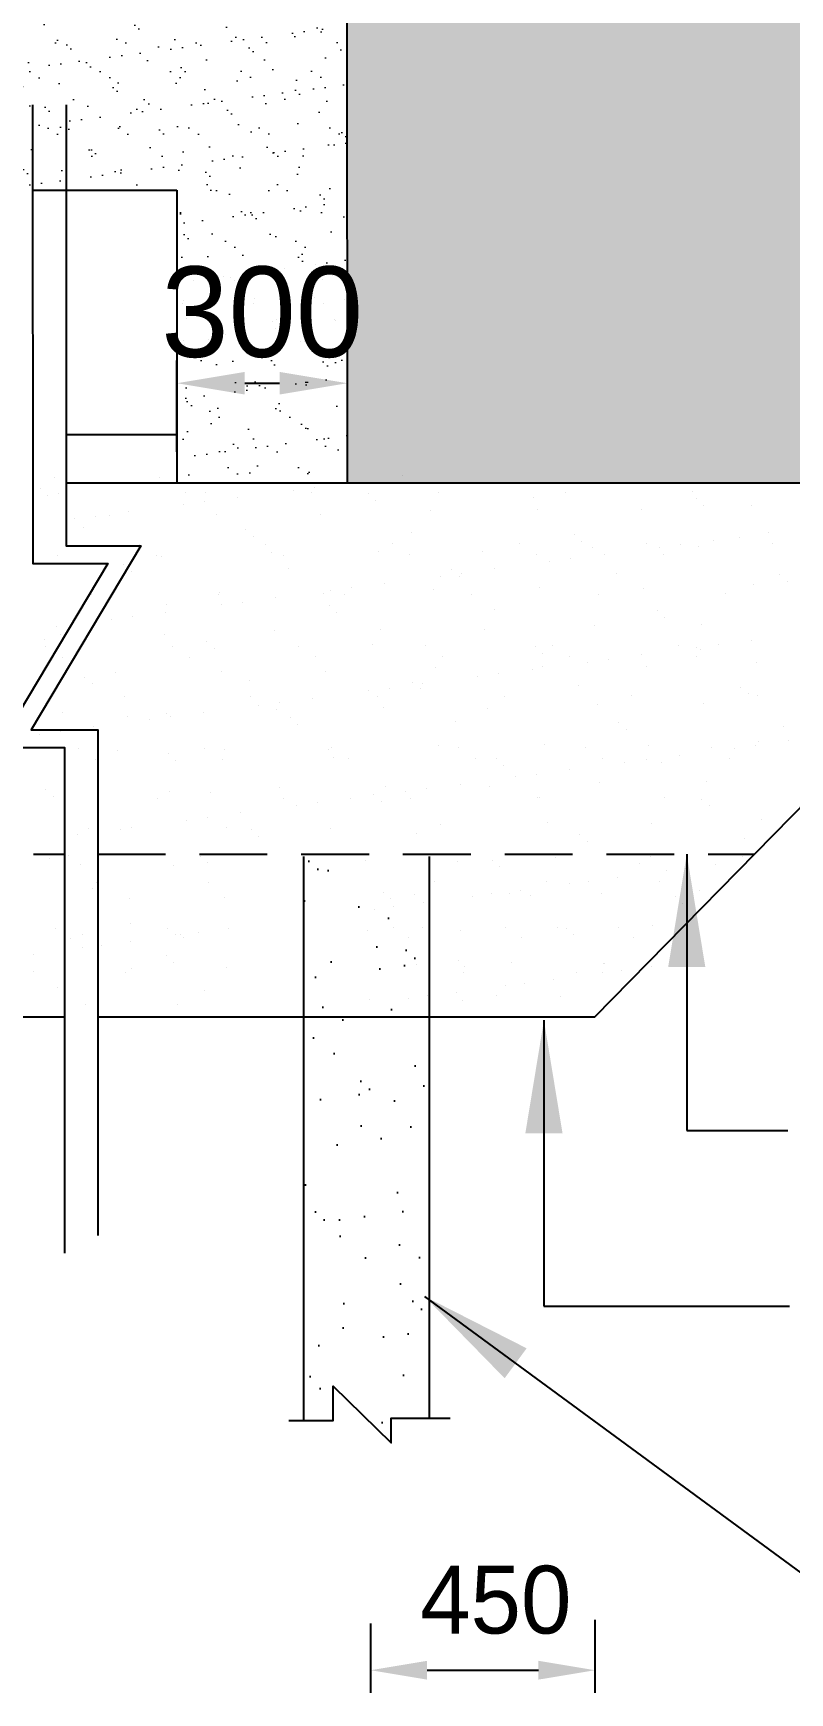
# Model space of a CAD drawing. Extents: x -1206532 to 786809, y -4288605 to 172932.
# Drawn here: x 429785 to 433131, y -4230843 to -4223499 of the extents above; entities that cross this region are included whole.
import ezdxf

# ---------------------------------------------------------------- set-up
doc = ezdxf.new("R2010")
doc.units = 0
doc.header["$LTSCALE"] = 300
doc.header["$MEASUREMENT"] = 0
doc.linetypes.add('DASHED', pattern=[0.75, 0.5, -0.25])
doc.layers.get('DEFPOINTS').update_dxf_attribs({"linetype": 'CONTINUOUS'})
doc.layers.add('LINE', color=7, linetype='CONTINUOUS')
doc.dimstyles.new('3', dxfattribs={"dimtxt": 225, "dimasz": 350, "dimexe": 100, "dimexo": 25, "dimgap": 9, "dimtad": 0, "dimdec": 0, "dimzin": 0, "dimdsep": 46, "dimtxsty": 'Standard', "dimcen": 0, "dimclrd": 5, "dimclre": 6, "dimclrt": 1, "dimadec": 0, "dimazin": 0, "dimtfac": 1, "dimtdec": 0, "dimtofl": 0, "dimtmove": 2, "dimatfit": 3, "dimfxl": 1, "dimtolj": 1, "dimtzin": 0, "dimarcsym": 0})

# ---------------------------------------------------------------- blocks, each defined once
blk = doc.blocks.new('*D511')
at = {"layer": 'DEFPOINTS', "color": 0, "lineweight": 30}
for p in [(431277.2, -4230510.7), (432269.6, -4230495.1), (432269.6, -4230742.7)]:
    blk.add_point(p, dxfattribs=at)
at = {"layer": 'LINE', "color": 0, "lineweight": -2}
for p, q in [((432269.6, -4230520.1), (432269.6, -4230842.7)), ((431277.2, -4230535.7), (431277.2, -4230842.7)), ((431527.2, -4230742.7), (432019.6, -4230742.7))]:
    blk.add_line(p, q, dxfattribs=at)
at = {"layer": 'LINE', "color": 0, "lineweight": 30}
for points in [[(431527.2, -4230701), (431527.2, -4230784.3), (431277.2, -4230742.7)], [(432019.6, -4230701), (432019.6, -4230784.3), (432269.6, -4230742.7)]]:
    blk.add_solid(points, dxfattribs=at)
at = {"layer": 'LINE', "color": 0, "insert": (431830.8, -4230432.5), "char_height": 300, "attachment_point": 5}
blk.add_mtext('\\A1;450', dxfattribs=at)
blk = doc.blocks.new('*D134')
at = {"layer": 'DEFPOINTS', "color": 0, "lineweight": 30}
for p in [(431174.8, -4225048.2), (430420.7, -4225376.8), (431174.8, -4225376.2)]:
    blk.add_point(p, dxfattribs=at)
at = {"layer": 'LINE', "color": 0, "lineweight": -2}
for p, q in [((430420.7, -4225351.8), (430420.7, -4224948.2)), ((431174.8, -4225351.2), (431174.8, -4224948.2)), ((430720.7, -4225048.2), (430874.8, -4225048.2))]:
    blk.add_line(p, q, dxfattribs=at)
at = {"layer": 'LINE', "color": 0, "lineweight": 30}
for points in [[(430720.7, -4224998.2), (430720.7, -4225098.2), (430420.7, -4225048.2)], [(430874.8, -4224998.2), (430874.8, -4225098.2), (431174.8, -4225048.2)]]:
    blk.add_solid(points, dxfattribs=at)
at = {"layer": 'LINE', "color": 0, "insert": (430797.8, -4224734.7), "char_height": 400, "attachment_point": 5}
blk.add_mtext('\\A1;300', dxfattribs=at)

msp = doc.modelspace()

# ---------------------------------------------------------------- hatches: boundary and pattern name
at = {"layer": 'LINE', "lineweight": 13}
h = msp.add_hatch(dxfattribs=at)
h.set_pattern_fill('AR-SAND', color=256, scale=100, style=0)
h.set_pattern_definition([(37.5, (-395535.27, -3706767.21), (-6.299336, 192.682377), [0, -152, 0, -170, 0, -162.5]), (7.5, (-395535.27, -3706767.2), (176.97767, 282.214607), [0, -82, 0, -137, 0, -52.5]), (327.5, (-395658.27, -3706767.21), (311.414186, 0.565905), [0, -50, 0, -180, 0, -235]), (317.5, (-395658.27, -3706767.2), (300.61266, 87.76756), [0, -25, 0, -118, 0, -135])])
h.paths.add_polyline_path([(431170.546, -4220126.595), (428352.81, -4220128.84), (428154.875, -4220324.962), (427971.418, -4220129.144), (426606.936, -4220130.231), (426882.744, -4223527.154), (426994.604, -4223711.816), (427642.736, -4223711.816), (427286.263, -4224193.294), (429782.301, -4224193.294), (429930.041, -4224193.294), (430420.709, -4224193.294), (430420.709, -4225489.294), (431174.819, -4225489.294)])
at = {"layer": 'LINE'}
h = msp.add_hatch(dxfattribs=at)
h.set_pattern_fill('AR-CONC', color=256, scale=50, style=0)
h.set_pattern_definition([(50, (-395535.27, -3706767.2), (358.63009, -31.37607), [37.5, -412.5]), (355, (-395535.27, -3706767.2), (-69.37567, 376.09607), [30, -330]), (100.4514, (-395505.4, -3706769.82), (289.25469, 344.71977), [31.8701, -350.57106]), (46.1842, (-395535.27, -3706667.2), (533.62052, -82.7595), [56.25, -618.75]), (96.6356, (-395490.8, -3706674.1), (467.33135, 487.05894), [47.80514, -525.8565]), (351.1842, (-395535.3, -3706667.2), (467.33097, 487.0593), [45, -495]), (21, (-395485.27, -3706692.2), (298.45353, -201.309445), [37.5, -412.5]), (326, (-395485.27, -3706692.2), (121.65767, 362.57502), [30, -330]), (71.4514, (-395460.4, -3706709), (420.11131, 161.26525), [31.8701, -350.57106]), (37.5, (-395535.27, -3706767.21), (6.079928, 166.446927), [0, -326, 0, -335, 0, -331.25]), (7.5, (-395535.27, -3706767.2), (131.53477, 197.205856), [0, -191, 0, -318.5, 0, -126.25]), (327.5, (-395646.77, -3706767.21), (266.911218, -11.277436), [0, -125, 0, -390, 0, -517.5]), (317.5, (-395696.77, -3706767.2), (291.593085, 50.05249), [0, -162.5, 0, -259, 0, -367.5])])
h.paths.add_polyline_path([(439846.59, -4220119.683), (431170.546, -4220126.595), (431174.819, -4225489.294), (434584.746, -4225489.294)])
h = msp.add_hatch(dxfattribs=at)
h.set_pattern_fill('AR-SAND', color=256, scale=210, style=0)
h.set_pattern_definition([(37.5, (36019.67, -3836004.46), (-13.2286, 404.633), [0, -319.2, 0, -357, 0, -341.25]), (7.5, (36019.67, -3836004.46), (371.6531, 592.65067), [0, -172.2, 0, -287.7, 0, -110.25]), (327.5, (35761.37, -3836004.46), (653.9698, 1.1884), [0, -105, 0, -378, 0, -493.5]), (317.5, (35761.37, -3836004.46), (631.2866, 184.31187), [0, -52.5, 0, -247.8, 0, -283.5])])
h.paths.add_polyline_path([(430980.224, -4229638.293), (431111.226, -4229638.293), (431111.226, -4229485.777), (431367.687, -4229735.901), (431367.687, -4229627.556), (431536.516, -4229627.556), (431536.516, -4227862.879), (430980.224, -4227862.879)])
h.paths.add_polyline_path([(431536.516, -4227142.879), (430980.224, -4227142.879), (430980.224, -4227862.879), (431536.516, -4227862.879)])

# ---------------------------------------------------------------- linework, layer by layer
for p, q in [((431174.819, -4225489.485), (431170.546, -4220126.595)), ((432269.629, -4227851.827), (439846.59, -4220119.683)), ((429782.301, -4224193.294), (429930.041, -4224193.294)), ((429930.041, -4224193.294), (430420.709, -4224193.294)), ((430420.709, -4224193.294), (430420.709, -4225489.294)), ((429930.041, -4225275.789), (430420.709, -4225275.789)), ((431419.309, -4225457.297), (431419.309, -4225457.297)), ((429815.769, -4225514.061), (429815.769, -4225514.061)), ((429880.97, -4225465.244), (429880.97, -4225465.244)), ((429930.041, -4225489.294), (434584.746, -4225489.294)), ((430341.426, -4225467.452), (430341.426, -4225467.452)), ((430546.647, -4225529.977), (430546.647, -4225529.977)), ((430934.79, -4225521.085), (430934.79, -4225521.085)), ((431017.854, -4225532.148), (431017.854, -4225532.148)), ((431028.482, -4225508.75), (431028.482, -4225508.75)), ((431174.819, -4225489.485), (431174.819, -4225489.485)), ((431578.4, -4225531.13), (431578.4, -4225531.13)), ((432138.945, -4225530.111), (432138.945, -4225530.111)), ((432699.491, -4225529.092), (432699.491, -4225529.092)), ((429848.947, -4225544.463), (429848.947, -4225544.463)), ((429896.763, -4225534.186), (429896.763, -4225534.186)), ((430450.271, -4225584.873), (430450.271, -4225584.873)), ((430457.309, -4225533.167), (430457.309, -4225533.167)), ((430543.962, -4225572.539), (430543.962, -4225572.539)), ((430690.3, -4225553.273), (430690.3, -4225553.273)), ((431266.908, -4225536.163), (431266.908, -4225536.163)), ((431300.086, -4225566.565), (431300.086, -4225566.565)), ((431997.786, -4225552.079), (431997.786, -4225552.079)), ((432718.047, -4225558.266), (432718.047, -4225558.266)), ((432751.225, -4225588.667), (432751.225, -4225588.667)), ((432959.931, -4225591.376), (432959.931, -4225591.376)), ((429965.752, -4225648.661), (429965.752, -4225648.661)), ((430059.443, -4225636.327), (430059.443, -4225636.327)), ((430124.365, -4225634.009), (430124.365, -4225634.009)), ((430205.781, -4225617.061), (430205.781, -4225617.061)), ((430595.531, -4225628), (430595.531, -4225628)), ((431055.987, -4225630.208), (431055.987, -4225630.208)), ((431542.148, -4225612.693), (431542.148, -4225612.693)), ((432013.314, -4225606.683), (432013.314, -4225606.683)), ((432473.771, -4225608.891), (432473.771, -4225608.891)), ((430005.544, -4225687.958), (430005.544, -4225687.958)), ((430725.805, -4225694.145), (430725.805, -4225694.145)), ((430758.983, -4225724.547), (430758.983, -4225724.547)), ((431456.683, -4225710.06), (431456.683, -4225710.06)), ((432176.945, -4225716.247), (432176.945, -4225716.247)), ((432210.122, -4225746.649), (432210.122, -4225746.649)), ((432794.335, -4225742.318), (432794.335, -4225742.318)), ((432907.823, -4225732.163), (432907.823, -4225732.163)), ((433038.826, -4225710.131), (433038.826, -4225710.131)), ((429892.309, -4225812.072), (429892.309, -4225812.072)), ((430253.518, -4225761.463), (430253.518, -4225761.463)), ((430329.423, -4225809.82), (430329.423, -4225809.82)), ((430352.765, -4225814.281), (430352.765, -4225814.281)), ((430814.063, -4225760.445), (430814.063, -4225760.445)), ((430838.926, -4225796.765), (430838.926, -4225796.765)), ((430889.968, -4225808.802), (430889.968, -4225808.802)), ((431310.092, -4225790.755), (431310.092, -4225790.755)), ((431374.609, -4225759.426), (431374.609, -4225759.426)), ((431450.514, -4225807.783), (431450.514, -4225807.783)), ((431770.548, -4225792.964), (431770.548, -4225792.964)), ((431935.154, -4225758.407), (431935.154, -4225758.407)), ((432011.059, -4225806.764), (432011.059, -4225806.764)), ((432163.479, -4225825.372), (432163.479, -4225825.372)), ((432256.709, -4225775.448), (432256.709, -4225775.448)), ((432309.816, -4225806.107), (432309.816, -4225806.107)), ((432495.7, -4225757.389), (432495.7, -4225757.389)), ((432554.307, -4225773.919), (432554.307, -4225773.919)), ((432571.605, -4225805.746), (432571.605, -4225805.746)), ((432647.998, -4225761.584), (432647.998, -4225761.584)), ((432727.875, -4225769.438), (432727.875, -4225769.438)), ((433056.245, -4225756.37), (433056.245, -4225756.37)), ((430184.703, -4225852.127), (430184.703, -4225852.127)), ((430217.88, -4225882.528), (430217.88, -4225882.528)), ((430915.581, -4225868.042), (430915.581, -4225868.042)), ((431635.842, -4225874.229), (431635.842, -4225874.229)), ((431678.96, -4225889.16), (431678.96, -4225889.16)), ((431825.297, -4225869.895), (431825.297, -4225869.895)), ((432069.787, -4225837.707), (432069.787, -4225837.707)), ((432366.72, -4225890.144), (432366.72, -4225890.144)), ((433086.981, -4225896.331), (433086.981, -4225896.331)), ((431585.268, -4225901.495), (431585.268, -4225901.495)), ((432971.27, -4225938.204), (432971.27, -4225938.204)), ((433120.158, -4225926.732), (433120.158, -4225926.732)), ((430042.136, -4225984.924), (430042.136, -4225984.924)), ((430135.703, -4225980.838), (430135.703, -4225980.838)), ((430374.478, -4226026.024), (430374.478, -4226026.024)), ((430602.682, -4225983.905), (430602.682, -4225983.905)), ((430606.87, -4225974.828), (430606.87, -4225974.828)), ((430616.23, -4226029.071), (430616.23, -4226029.071)), ((430709.922, -4226016.737), (430709.922, -4226016.737)), ((430856.259, -4225997.471), (430856.259, -4225997.471)), ((431067.326, -4225977.036), (431067.326, -4225977.036)), ((432844.864, -4225979.831), (432844.864, -4225979.831)), ((430131.711, -4226092.86), (430131.711, -4226092.86)), ((430225.403, -4226080.525), (430225.403, -4226080.525)), ((430371.74, -4226061.259), (430371.74, -4226061.259)), ((429833.375, -4226184.005), (429833.375, -4226184.005)), ((429887.221, -4226125.047), (429887.221, -4226125.047)), ((429903.648, -4226158.9), (429903.648, -4226158.9)), ((430364.104, -4226161.109), (430364.104, -4226161.109)), ((430553.636, -4226190.192), (430553.636, -4226190.192)), ((430850.265, -4226143.593), (430850.265, -4226143.593)), ((432960.295, -4226186.517), (432960.295, -4226186.517)), ((429838.345, -4226213.22), (429838.345, -4226213.22)), ((429914.25, -4226261.577), (429914.25, -4226261.577)), ((430398.891, -4226212.202), (430398.891, -4226212.202)), ((430474.796, -4226260.559), (430474.796, -4226260.559)), ((430586.814, -4226220.594), (430586.814, -4226220.594)), ((430959.436, -4226211.183), (430959.436, -4226211.183)), ((431035.341, -4226259.54), (431035.341, -4226259.54)), ((432813.957, -4226205.782), (432813.957, -4226205.782)), ((430147.042, -4226327.666), (430147.042, -4226327.666)), ((430618.209, -4226321.656), (430618.209, -4226321.656)), ((431078.665, -4226323.864), (431078.665, -4226323.864)), ((432982.609, -4226285.032), (432982.609, -4226285.032)), ((430012.533, -4226348.174), (430012.533, -4226348.174)), ((430045.711, -4226378.575), (430045.711, -4226378.575)), ((430743.411, -4226364.089), (430743.411, -4226364.089)), ((432914.812, -4226392.378), (432914.812, -4226392.378)), ((430187.509, -4226435.662), (430187.509, -4226435.662)), ((430748.055, -4226434.644), (430748.055, -4226434.644)), ((430782.189, -4226473.27), (430782.189, -4226473.27)), ((430875.881, -4226460.935), (430875.881, -4226460.935)), ((431022.218, -4226441.669), (431022.218, -4226441.669)), ((432947.989, -4226422.779), (432947.989, -4226422.779)), ((432990.237, -4226430.569), (432990.237, -4226430.569)), ((429914.986, -4226505.729), (429914.986, -4226505.729)), ((430202.309, -4226522.071), (430202.309, -4226522.071)), ((430297.67, -4226537.058), (430297.67, -4226537.058)), ((430375.443, -4226507.937), (430375.443, -4226507.937)), ((430391.362, -4226524.723), (430391.362, -4226524.723)), ((430537.699, -4226505.457), (430537.699, -4226505.457)), ((430861.603, -4226490.422), (430861.603, -4226490.422)), ((430922.57, -4226528.257), (430922.57, -4226528.257)), ((430955.747, -4226558.659), (430955.747, -4226558.659)), ((429813.151, -4226600.846), (429813.151, -4226600.846)), ((429906.843, -4226588.511), (429906.843, -4226588.511)), ((430053.18, -4226569.245), (430053.18, -4226569.245)), ((432993.948, -4226631.86), (432993.948, -4226631.86)), ((433104.587, -4226566.275), (433104.587, -4226566.275)), ((433126.254, -4226630.715), (433126.254, -4226630.715)), ((429983.718, -4226663.959), (429983.718, -4226663.959)), ((430158.381, -4226674.494), (430158.381, -4226674.494)), ((430381.467, -4226686.239), (430381.467, -4226686.239)), ((430544.264, -4226662.94), (430544.264, -4226662.94)), ((430629.547, -4226668.484), (430629.547, -4226668.484)), ((431090.004, -4226670.693), (431090.004, -4226670.693)), ((431104.809, -4226661.922), (431104.809, -4226661.922)), ((431112.345, -4226702.154), (431112.345, -4226702.154)), ((431576.164, -4226653.177), (431576.164, -4226653.177)), ((431665.355, -4226660.903), (431665.355, -4226660.903)), ((432047.331, -4226647.167), (432047.331, -4226647.167)), ((432225.9, -4226659.884), (432225.9, -4226659.884)), ((432507.787, -4226649.376), (432507.787, -4226649.376)), ((432641.735, -4226694.503), (432641.735, -4226694.503)), ((432786.446, -4226658.866), (432786.446, -4226658.866)), ((432886.225, -4226662.315), (432886.225, -4226662.315)), ((432979.917, -4226649.98), (432979.917, -4226649.98)), ((430059.623, -4226712.316), (430059.623, -4226712.316)), ((430414.644, -4226716.64), (430414.644, -4226716.64)), ((430620.169, -4226711.297), (430620.169, -4226711.297)), ((431180.715, -4226710.279), (431180.715, -4226710.279)), ((431741.26, -4226709.26), (431741.26, -4226709.26)), ((431832.606, -4226708.341), (431832.606, -4226708.341)), ((431865.784, -4226738.743), (431865.784, -4226738.743)), ((432010.879, -4226777.557), (432010.879, -4226777.557)), ((432157.216, -4226758.291), (432157.216, -4226758.291)), ((432301.806, -4226708.241), (432301.806, -4226708.241)), ((432401.706, -4226726.103), (432401.706, -4226726.103)), ((432495.398, -4226713.769), (432495.398, -4226713.769)), ((432563.484, -4226724.256), (432563.484, -4226724.256)), ((432862.351, -4226707.223), (432862.351, -4226707.223)), ((429840.364, -4226844.221), (429840.364, -4226844.221)), ((429926.325, -4226852.557), (429926.325, -4226852.557)), ((430872.942, -4226837.25), (430872.942, -4226837.25)), ((431344.109, -4226831.24), (431344.109, -4226831.24)), ((431432.668, -4226853.68), (431432.668, -4226853.68)), ((431526.359, -4226841.345), (431526.359, -4226841.345)), ((431672.697, -4226822.079), (431672.697, -4226822.079)), ((431804.565, -4226833.448), (431804.565, -4226833.448)), ((431917.187, -4226789.891), (431917.187, -4226789.891)), ((432290.725, -4226815.933), (432290.725, -4226815.933)), ((432761.892, -4226809.923), (432761.892, -4226809.923)), ((429873.542, -4226874.622), (429873.542, -4226874.622)), ((430332.882, -4226886.401), (430332.882, -4226886.401)), ((430386.781, -4226854.765), (430386.781, -4226854.765)), ((430571.242, -4226860.136), (430571.242, -4226860.136)), ((430893.428, -4226885.382), (430893.428, -4226885.382)), ((430948.149, -4226917.468), (430948.149, -4226917.468)), ((431041.84, -4226905.133), (431041.84, -4226905.133)), ((431188.178, -4226885.867), (431188.178, -4226885.867)), ((431291.503, -4226866.323), (431291.503, -4226866.323)), ((431324.681, -4226896.724), (431324.681, -4226896.724)), ((431453.973, -4226884.364), (431453.973, -4226884.364)), ((432014.519, -4226883.345), (432014.519, -4226883.345)), ((432022.381, -4226882.238), (432022.381, -4226882.238)), ((432575.064, -4226882.326), (432575.064, -4226882.326)), ((432742.643, -4226888.425), (432742.643, -4226888.425)), ((432775.82, -4226918.826), (432775.82, -4226918.826)), ((430463.63, -4226981.256), (430463.63, -4226981.256)), ((430557.321, -4226968.921), (430557.321, -4226968.921)), ((430703.658, -4226949.655), (430703.658, -4226949.655)), ((431587.503, -4227000.006), (431587.503, -4227000.006)), ((432058.67, -4226993.996), (432058.67, -4226993.996)), ((432519.126, -4226996.204), (432519.126, -4226996.204)), ((433005.287, -4226978.689), (433005.287, -4226978.689)), ((429979.111, -4227045.044), (429979.111, -4227045.044)), ((430030.139, -4227018.117), (430030.139, -4227018.117)), ((430072.802, -4227032.709), (430072.802, -4227032.709)), ((430169.72, -4227021.322), (430169.72, -4227021.322)), ((430219.139, -4227013.444), (430219.139, -4227013.444)), ((430640.886, -4227015.313), (430640.886, -4227015.313)), ((430750.401, -4227024.304), (430750.401, -4227024.304)), ((431101.342, -4227017.521), (431101.342, -4227017.521)), ((431481.279, -4227040.22), (431481.279, -4227040.22)), ((432201.54, -4227046.406), (432201.54, -4227046.406)), ((432932.418, -4227062.322), (432932.418, -4227062.322)), ((429886.856, -4227136.052), (429886.856, -4227136.052)), ((429939.599, -4227139.637), (429939.599, -4227139.637)), ((430527.088, -4227141.552), (430527.088, -4227141.552)), ((430980.224, -4227142.879), (430980.224, -4229638.293)), ((431536.516, -4227142.879), (431536.516, -4229627.556)), ((432095.77, -4227146.804), (432095.77, -4227146.804)), ((432234.717, -4227076.808), (432234.717, -4227076.808)), ((432514.585, -4227141.462), (432514.585, -4227141.462)), ((432923.879, -4227143.425), (432923.879, -4227143.425)), ((429856.317, -4227150.601), (429856.317, -4227150.601)), ((429994.081, -4227179.358), (429994.081, -4227179.358)), ((430403.375, -4227181.322), (430403.375, -4227181.322)), ((430556.579, -4227168.575), (430556.579, -4227168.575)), ((431254.333, -4227160.41), (431254.333, -4227160.41)), ((431663.627, -4227162.373), (431663.627, -4227162.373)), ((431816.989, -4227161.198), (431816.989, -4227161.198)), ((431846.48, -4227188.222), (431846.48, -4227188.222)), ((432466.659, -4227175.345), (432466.659, -4227175.345)), ((432587.938, -4227205.241), (432587.938, -4227205.241)), ((432671.22, -4227194.277), (432671.22, -4227194.277)), ((432801.297, -4227177.152), (432801.297, -4227177.152)), ((430046.108, -4227281.98), (430046.108, -4227281.98)), ((430063.861, -4227257.095), (430063.861, -4227257.095)), ((430562.123, -4227256.189), (430562.123, -4227256.189)), ((431558.649, -4227254.378), (431558.649, -4227254.378)), ((431939.93, -4227290.553), (431939.93, -4227290.553)), ((432056.912, -4227253.473), (432056.912, -4227253.473)), ((432157.255, -4227261.941), (432157.255, -4227261.941)), ((432240.536, -4227250.977), (432240.536, -4227250.977)), ((432370.614, -4227233.852), (432370.614, -4227233.852)), ((432555.174, -4227252.567), (432555.174, -4227252.567)), ((432730.935, -4227291.476), (432730.935, -4227291.476)), ((430075.599, -4227309.003), (430075.599, -4227309.003)), ((430210.432, -4227329.372), (430210.432, -4227329.372)), ((430629.246, -4227324.03), (430629.246, -4227324.03)), ((431336.009, -4227301.626), (431336.009, -4227301.626)), ((431365.5, -4227328.65), (431365.5, -4227328.65)), ((431379.169, -4227364.378), (431379.169, -4227364.378)), ((431470.684, -4227310.424), (431470.684, -4227310.424)), ((431509.246, -4227347.253), (431509.246, -4227347.253)), ((431726.571, -4227318.642), (431726.571, -4227318.642)), ((431809.852, -4227307.678), (431809.852, -4227307.678)), ((431889.498, -4227305.082), (431889.498, -4227305.082)), ((431985.678, -4227315.773), (431985.678, -4227315.773)), ((432298.793, -4227307.045), (432298.793, -4227307.045)), ((432625.911, -4227321.272), (432625.911, -4227321.272)), ((432655.402, -4227348.296), (432655.402, -4227348.296)), ((430214.797, -4227436.555), (430214.797, -4227436.555)), ((431295.887, -4227375.343), (431295.887, -4227375.343)), ((429882.713, -4227460.025), (429882.713, -4227460.025)), ((429950.185, -4227503.009), (429950.185, -4227503.009)), ((430004.16, -4227487.65), (430004.16, -4227487.65)), ((430380.976, -4227459.119), (430380.976, -4227459.119)), ((430413.454, -4227489.613), (430413.454, -4227489.613)), ((430434.52, -4227488.744), (430434.52, -4227488.744)), ((430448.447, -4227502.103), (430448.447, -4227502.103)), ((430517.802, -4227477.779), (430517.802, -4227477.779)), ((430647.879, -4227460.654), (430647.879, -4227460.654)), ((431264.412, -4227468.702), (431264.412, -4227468.702)), ((431377.501, -4227457.308), (431377.501, -4227457.308)), ((431444.973, -4227500.292), (431444.973, -4227500.292)), ((431504.698, -4227456.201), (431504.698, -4227456.201)), ((431673.706, -4227470.665), (431673.706, -4227470.665)), ((431875.764, -4227456.403), (431875.764, -4227456.403)), ((431943.235, -4227499.387), (431943.235, -4227499.387)), ((432105.849, -4227455.096), (432105.849, -4227455.096)), ((432144.93, -4227461.701), (432144.93, -4227461.701)), ((432174.421, -4227488.724), (432174.421, -4227488.724)), ((432374.027, -4227455.497), (432374.027, -4227455.497)), ((432441.498, -4227498.481), (432441.498, -4227498.481)), ((432524.664, -4227449.754), (432524.664, -4227449.754)), ((429786.512, -4227574.056), (429786.512, -4227574.056)), ((430003.837, -4227545.444), (430003.837, -4227545.444)), ((430087.118, -4227534.48), (430087.118, -4227534.48)), ((430217.195, -4227517.355), (430217.195, -4227517.355)), ((430374.049, -4227582.482), (430374.049, -4227582.482)), ((429788.368, -4227653.233), (429788.368, -4227653.233)), ((430193.081, -4227657.751), (430193.081, -4227657.751)), ((430220.511, -4227637.664), (430220.511, -4227637.664)), ((430403.54, -4227609.506), (430403.54, -4227609.506)), ((430639.325, -4227632.322), (430639.325, -4227632.322)), ((431480.763, -4227618.716), (431480.763, -4227618.716)), ((431663.95, -4227602.129), (431663.95, -4227602.129)), ((431687.869, -4227655.035), (431687.869, -4227655.035)), ((431693.441, -4227629.152), (431693.441, -4227629.152)), ((431899.577, -4227613.374), (431899.577, -4227613.374)), ((432186.132, -4227654.129), (432186.132, -4227654.129)), ((432304.774, -4227656.784), (432304.774, -4227656.784)), ((432308.871, -4227615.337), (432308.871, -4227615.337)), ((432313.619, -4227616.276), (432313.619, -4227616.276)), ((432388.055, -4227645.82), (432388.055, -4227645.82)), ((432518.133, -4227628.695), (432518.133, -4227628.695)), ((429893.068, -4227722.91), (429893.068, -4227722.91)), ((431874.09, -4227713.485), (431874.09, -4227713.485)), ((431957.372, -4227702.521), (431957.372, -4227702.521)), ((432087.449, -4227685.396), (432087.449, -4227685.396)), ((429922.559, -4227749.934), (429922.559, -4227749.934)), ((430014.239, -4227795.942), (430014.239, -4227795.942)), ((430423.533, -4227797.905), (430423.533, -4227797.905)), ((430542.738, -4227737.057), (430542.738, -4227737.057)), ((431274.491, -4227776.994), (431274.491, -4227776.994)), ((431443.407, -4227770.185), (431443.407, -4227770.185)), ((431526.688, -4227759.221), (431526.688, -4227759.221)), ((431656.766, -4227742.096), (431656.766, -4227742.096)), ((431683.785, -4227778.957), (431683.785, -4227778.957)), ((431832.639, -4227756.704), (431832.639, -4227756.704)), ((432115.928, -4227763.388), (432115.928, -4227763.388)), ((424826.135, -4227851.827), (429924.101, -4227851.827)), ((430070.312, -4227851.827), (432269.629, -4227851.827))]:
    msp.add_line(p, q, dxfattribs=at)
at = {"layer": 'LINE', "lineweight": 13}
for p, q in [((431100.749, -4225965.283), (431100.749, -4225965.283)), ((431194.441, -4225952.949), (431194.441, -4225952.949)), ((431340.778, -4225933.683), (431340.778, -4225933.683)), ((431553.487, -4225959.521), (431553.487, -4225959.521)), ((431669.019, -4225904.63), (431669.019, -4225904.63)), ((432024.653, -4225953.511), (432024.653, -4225953.511)), ((432485.109, -4225955.719), (432485.109, -4225955.719)), ((431094.739, -4226032.21), (431094.739, -4226032.21)), ((431163.227, -4225982.887), (431163.227, -4225982.887)), ((431723.773, -4225981.868), (431723.773, -4225981.868)), ((432284.318, -4225980.85), (432284.318, -4225980.85)), ((431127.916, -4226062.612), (431127.916, -4226062.612)), ((431825.617, -4226048.126), (431825.617, -4226048.126)), ((432545.878, -4226054.313), (432545.878, -4226054.313)), ((432579.056, -4226084.714), (432579.056, -4226084.714)), ((432739.214, -4226116.267), (432739.214, -4226116.267)), ((431321.431, -4226137.584), (431321.431, -4226137.584)), ((431781.887, -4226139.792), (431781.887, -4226139.792)), ((432268.048, -4226122.276), (432268.048, -4226122.276)), ((431284.514, -4226206.107), (431284.514, -4226206.107)), ((431519.982, -4226210.165), (431519.982, -4226210.165)), ((431595.887, -4226258.521), (431595.887, -4226258.521)), ((432004.775, -4226212.294), (432004.775, -4226212.294)), ((432037.953, -4226242.696), (432037.953, -4226242.696)), ((432080.527, -4226209.146), (432080.527, -4226209.146)), ((432156.433, -4226257.503), (432156.433, -4226257.503)), ((432475.776, -4226250.305), (432475.776, -4226250.305)), ((432641.073, -4226208.127), (432641.073, -4226208.127)), ((432716.978, -4226256.484), (432716.978, -4226256.484)), ((432720.266, -4226218.117), (432720.266, -4226218.117)), ((432735.653, -4226228.209), (432735.653, -4226228.209)), ((431564.826, -4226306.349), (431564.826, -4226306.349)), ((431844.919, -4226333.359), (431844.919, -4226333.359)), ((431991.256, -4226314.093), (431991.256, -4226314.093)), ((432035.992, -4226300.339), (432035.992, -4226300.339)), ((432235.747, -4226281.905), (432235.747, -4226281.905)), ((432329.438, -4226269.57), (432329.438, -4226269.57)), ((432496.448, -4226302.548), (432496.448, -4226302.548)), ((431266.709, -4226409.481), (431266.709, -4226409.481)), ((431360.4, -4226397.147), (431360.4, -4226397.147)), ((431463.673, -4226370.276), (431463.673, -4226370.276)), ((431496.85, -4226400.677), (431496.85, -4226400.677)), ((431506.737, -4226377.881), (431506.737, -4226377.881)), ((431751.228, -4226345.693), (431751.228, -4226345.693)), ((432194.551, -4226386.191), (432194.551, -4226386.191)), ((431308.6, -4226433.625), (431308.6, -4226433.625)), ((431332.77, -4226484.412), (431332.77, -4226484.412)), ((431793.226, -4226486.62), (431793.226, -4226486.62)), ((431869.146, -4226432.607), (431869.146, -4226432.607)), ((432279.387, -4226469.105), (432279.387, -4226469.105)), ((432429.691, -4226431.588), (432429.691, -4226431.588)), ((432750.553, -4226463.095), (432750.553, -4226463.095)), ((431653.448, -4226544.173), (431653.448, -4226544.173)), ((432373.709, -4226550.359), (432373.709, -4226550.359)), ((432406.886, -4226580.761), (432406.886, -4226580.761))]:
    msp.add_line(p, q, dxfattribs=at)
at = {"layer": 'LINE', "linetype": 'DASHED'}
msp.add_line((430783.578, -4227054.706), (430783.578, -4227054.706), dxfattribs=at)
at = {"layer": 'LINE', "linetype": 'DASHED', "ltscale": 2}
for p, q in [((420336.602, -4227131.827), (429924.101, -4227131.827)), ((430070.312, -4227131.827), (432975.178, -4227131.827))]:
    msp.add_line(p, q, dxfattribs=at)
at = {"layer": 'LINE'}
for points in [[(429781.953, -4223816.71), (429783.829, -4225845.478), (430115.024, -4225845.478), (429629.037, -4226660.484), (429924.101, -4226660.484), (429924.101, -4228897.414)], [(429930.041, -4223816.635), (429930.041, -4225767.192), (430261.236, -4225767.192), (429775.249, -4226582.198), (430070.312, -4226582.198), (430070.312, -4228819.127)], [(430915.831, -4229638.293), (431111.226, -4229638.293), (431111.226, -4229485.777), (431367.687, -4229735.901), (431367.687, -4229627.556), (431629.364, -4229627.556)]]:
    msp.add_lwpolyline(points, dxfattribs=at)

# ---------------------------------------------------------------- dimensions: what is measured, and where the dimension line sits
dim = msp.add_linear_dim(base=(431174.818, -4225048.228), p1=(430420.709, -4225376.842), p2=(431174.818, -4225376.241), text='300', dimstyle='3', override={"dimtxt": 400, "dimasz": 300, "dimclrd": 0, "dimclre": 0, "dimclrt": 0}, dxfattribs=at)
dim.commit()
dim.dimension.update_dxf_attribs({"geometry": '*D134', "text_midpoint": (430797.763, -4224734.728)})
dim = msp.add_linear_dim(base=(432269.629, -4230742.668), p1=(431277.239, -4230510.746), p2=(432269.629, -4230495.064), text='450', dimstyle='3', override={"dimtxt": 300, "dimasz": 250, "dimclrd": 0, "dimclre": 0, "dimclrt": 0}, dxfattribs=at)
dim.commit()
dim.dimension.update_dxf_attribs({"geometry": '*D511', "text_midpoint": (431830.763, -4230432.474), "dimtype": 160})

# ---------------------------------------------------------------- leaders
at = {"layer": 'LINE', "ltscale": 3}
for points in [[(432675.47, -4227131.827), (432675.47, -4228354.617), (433123.134, -4228354.617)], [(432043.789, -4227866.824), (432043.789, -4229131.841), (433130.159, -4229131.841)], [(431515.76, -4229088.469), (433304.633, -4230403.209), (433859.809, -4230403.209)]]:
    msp.add_leader(points, dimstyle='3', override={"dimtxt": 300, "dimasz": 500, "dimclrd": 0, "dimclre": 0, "dimclrt": 0}, dxfattribs=at)

doc.saveas('drawing.dxf')
